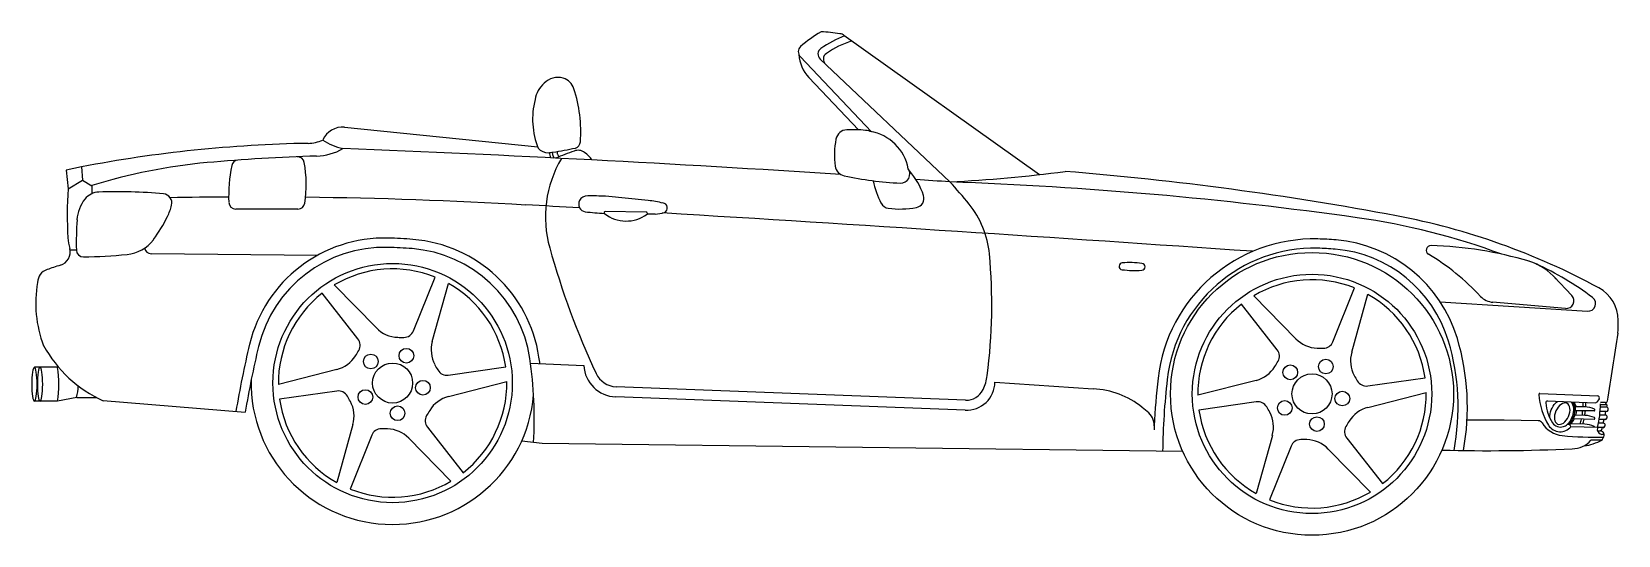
# Model space of a CAD drawing. Header units: millimetres. Extents: x -942 to 3200, y -28 to 1287.
import ezdxf

# ---------------------------------------------------------------- set-up
doc = ezdxf.new("R2010")
doc.units = ezdxf.units.MM
doc.layers.add('ceco.net 105 Honda S2000', color=7, linetype='Continuous')

msp = doc.modelspace()

# ---------------------------------------------------------------- linework, layer by layer
at = {"layer": 'ceco.net 105 Honda S2000'}
for p, q in [((1178.1, 1277.9), (1688.7, 914.1)), ((1064, 1222.3), (1250.3, 1025.4)), ((1116, 1215.7), (1454.8, 894.9)), ((1086.6, 1167.8), (1216.1, 1031)), ((-125.5, 1038), (378.7, 986.8)), ((416.7, 972.4), (417.4, 966.4)), ((417.9, 964.6), (421.3, 957.3)), ((429.2, 974.3), (429.7, 969.6)), ((430.2, 967.8), (433.7, 960.3)), ((-812.2, 934.2), (-851.9, 925.6)), ((-851.9, 925.6), (-846.8, 876.7)), ((-812.2, 934.2), (-809.5, 899.8)), ((-846.8, 876.7), (-809.5, 899.8)), ((-809.5, 899.8), (-785.4, 885.1)), ((-785.4, 885.1), (-785.1, 864.2)), ((667.3, 846.6), (555.5, 857.5)), ((-247.2, 824), (-409.7, 824)), ((662.2, 816.1), (554.9, 817.8)), ((685.4, 810.7), (664.2, 810.7)), ((-825.5, 716.7), (-842.1, 716.7)), ((-196.9, 702.6), (-629.8, 707.2)), ((-42.3, 513.4), (-152.3, 625.8)), ((54.6, 505.8), (110.9, 646.2)), ((103.6, 478.1), (145.9, 629.5)), ((3032.2, 646.9), (3078.4, 598)), ((-90.8, 484.9), (-184.3, 603.9)), ((2357.8, 485.1), (2247.8, 597.5)), ((2454.8, 477.4), (2511, 617.9)), ((2503.7, 449.7), (2546, 601.2)), ((2734.6, 581.9), (3119.2, 557)), ((3062.2, 564.3), (2871.2, 580.7)), ((2309.3, 456.6), (2215.8, 575.5)), ((360, 421), (499.2, 415.4)), ((-874.7, 410.5), (-935.1, 410.5)), ((-871.4, 409.8), (-874.7, 410.5)), ((-145.9, 404.7), (-298.2, 365.7)), ((145.4, 390.3), (295.2, 411.7)), ((145.9, 334.1), (298.2, 373.1)), ((2254.2, 376.4), (2101.9, 337.4)), ((2545.5, 361.9), (2695.3, 383.4)), ((-824.7, 331.9), (-874.7, 322)), ((-824.7, 331.9), (-773.6, 331.9)), ((-145.4, 348.5), (-295.2, 327.1)), ((1494.8, 298.4), (582.6, 333.4)), ((1495.9, 324.8), (583.6, 359.9)), ((1572.5, 371.8), (1829.1, 353.9)), ((2546, 305.7), (2698.3, 344.8)), ((-874.7, 322), (-935.1, 322)), ((-384.8, 292.9), (-755.2, 323)), ((1970, 295.3), (1956.8, 305.9)), ((2254.7, 320.2), (2104.9, 298.7)), ((-103.6, 260.7), (-145.9, 109.3)), ((90.8, 253.9), (184.3, 134.9)), ((1988, 257.6), (1988, 247)), ((-54.6, 233), (-110.9, 92.6)), ((42.3, 225.4), (152.3, 113)), ((390.5, 211.9), (337, 218)), ((2062.9, 190.2), (390.5, 211.9)), ((2296.6, 232.4), (2254.2, 81)), ((2490.9, 225.6), (2584.4, 106.6)), ((2345.5, 204.7), (2289.2, 64.2)), ((2442.4, 197.1), (2552.4, 84.7))]:
    msp.add_line(p, q, dxfattribs=at)
at = {"layer": 'ceco.net 105 Honda S2000', "color": 0}
for p, q in [((2994.5, 342), (3145.8, 336.1)), ((3015.2, 322.6), (3139.2, 317.8)), ((3136.3, 296.4), (3087.2, 297.2)), ((3112, 306.9), (3089.5, 307.6)), ((3149.5, 328.4), (3143.3, 319.8)), ((3168.4, 312.5), (3152.9, 312.5)), ((3161.4, 318.3), (3153, 318.3)), ((3166, 318.2), (3161.4, 318.2)), ((3165.3, 285.7), (3167.4, 294.9)), ((3166.2, 318.3), (3166.1, 318.3)), ((3170.1, 306.7), (3170.8, 309.5)), ((2902.1, 272.6), (2804.7, 272.6)), ((2990.7, 271), (2902.1, 272.6)), ((3112.4, 261.6), (3075.1, 263.2)), ((3145.7, 253.4), (3075.9, 255.3)), ((3136.3, 274.5), (3082, 275.5)), ((3112.5, 284.9), (3087.4, 285.8)), ((3160.5, 264.5), (3162.7, 274)), ((3157.1, 220.4), (3128.1, 220.4)), ((3145.3, 244.9), (3152.5, 244.9)), ((3162.6, 234.9), (3156.8, 234.9))]:
    msp.add_line(p, q, dxfattribs=at)
at = {"layer": 'ceco.net 105 Honda S2000'}
for centre, radius in [((2400.1, 341.1), 369.4), ((0, 369.4), 312.5), ((2400.1, 341.1), 312.5), ((36, 440.9), 19.2), ((-56.8, 425.7), 19.2), ((0, 369.4), 52.3), ((2343.3, 397.4), 19.2), ((2436.1, 412.5), 19.2), ((79.1, 357.2), 19.2), ((2400.1, 341.1), 52.3), ((-71.1, 332.8), 19.2), ((2479.2, 328.9), 19.2), ((12.9, 290.4), 19.2), ((2329, 304.4), 19.2), ((2413, 262.1), 19.2)]:
    msp.add_circle(centre, radius, dxfattribs=at)
for centre, radius, start, end in [((1289.6, 997.8), 336.4, 120.5913, 131.8762), ((1091, 795.4), 492.7, 81.0288, 86.8164), ((1077.1, 1234.8), 18.1, 131.876, 223.423), ((1128.5, 1228.9), 18.1, 124.874, 226.558), ((1289.6, 997.8), 299.8, 111.4932, 124.874), ((1289.6, 997.8), 280.9, 108.9479, 124.0204), ((1164.1, 1258.2), 24.2, 54.537, 81.0288), ((1156.9, 1234.2), 96.7, 183.825, 223.423), ((1142.5, 1215.6), 18.1, 124.02, 226.558), ((431.8, 1117.4), 50.5, 74.3849, 135.9932), ((435.1, 1128), 39.3, 15.1363, 74.8883), ((442.9, 1098.7), 71.7, 131.3795, 170.9144), ((138.6, 1026.8), 352.6, 355.5537, 18.4433), ((565.1, 1058.5), 199.7, 165.076, 202.2598), ((-129.8, 980.3), 57.9, 85.741, 155.3687), ((-161.4, -2450.9), 3447.1, 90.9882, 100.8824), ((-222.5, 1092.3), 96.7, 270.988, 294.524), ((-98.6, 1128), 149.3, 235.888, 257.993), ((473.3, 999.8), 16.8, 283.7973, 358.7209), ((1357.6, 965.8), 204.4, 168.411, 188.394), ((1186.9, 1000.8), 30.2, 92.631, 168.4106), ((1201, 694.9), 336.4, 84.2266, 92.631), ((1230, 981.5), 48.3, 65.1809, 84.2266), ((1226.8, 906.9), 121.5, 10.7096, 80.3169), ((-67.8, -3605.3), 4569.6, 91.6359, 95.2316), ((-248.5, 942.6), 18.1, 10.42, 92.2751), ((-202.4, 1107.4), 145, 271.636, 300.088), ((-2096.7, -49284), 50304.4, 86.2765, 87.759), ((405.9, 1004.4), 33.5, 219.9515, 270.3797), ((701.1, 803.4), 302.1, 149.579, 195.557), ((337.2, 1484.8), 518.5, 277.6385, 279.0069), ((385, 958.8), 27.2, 357.8331, 27.2864), ((423.3, 967.1), 5.92, 186.9407, 204.9097), ((315.7, 1701.4), 735.9, 278.0234, 282.686), ((756.3, 167.3), 856.1, 109.2769, 112.6987), ((435.6, 970.3), 5.92, 186.9407, 204.9097), ((484.2, 950.6), 27, 50.6704, 113.0763), ((454.7, 906), 80.4, 35.1521, 54.5296), ((-352.2, -498.7), 1450.1, 95.2316, 107.3801), ((3.1, 854.8), 431.2, 168.957, 181.756), ((-402.3, 933.9), 18.1, 94.2146, 168.9569), ((-541.3, 888.8), 315.8, 350.983, 10.42), ((1185.3, 940.4), 30.2, 188.394, 257.803), ((1326.1, 916), 24.2, 267.405, 33.815), ((1212.4, 802.2), 182.8, 18.25, 41.593), ((1271.1, 4561.8), 3671.5, 272.868, 277.579), ((1095.4, -7266.6), 8215.5, 79.3, 85.3929), ((57, 807.5), 906.5, 175.621, 183.705), ((1364.9, 1771.3), 880.3, 257.803, 267.405), ((1471.2, 940.3), 220.5, 191.096, 207.373), ((-2096.7, -49284), 50304.4, 85.9516, 86.0528), ((479.1, 2.5), 1322.3, 39.135, 42.449), ((1096.8, -9270.4), 10171.5, 81.9674, 87.9832), ((-727.4, 790), 96.7, 141.5442, 176.4462), ((-765.2, 820.1), 48.3, 92.2176, 141.5442), ((-717.7, -406.2), 1275.5, 84.6201, 92.2175), ((-600.4, 839.7), 24.2, 346.068, 84.6201), ((-717.7, 868.8), 145, 333.775, 346.068), ((-367.5, -11228.3), 12083.9, 90.28693, 91.0109), ((-409.7, 842.1), 18.1, 181.756, 270), ((-247.2, 842.1), 18.1, 270, 350.983), ((-367.5, -11228.3), 12083.9, 86.6078, 89.33488), ((-11182.5, -193686.7), 194863.4, 86.566385, 86.6078), ((508, 837.2), 22.3, 155.8139, 205.9118), ((508.2, 834.4), 23.8, 86.9695, 149.6755), ((519.4, -93), 951.2, 87.8257, 90.6005), ((519.4, -93), 951.2, 78.6936, 81.0506), ((704.5, 827.1), 12.8, 293.8399, 84.0701), ((1296.8, 850.1), 24.2, 207.373, 262.669), ((1363, 851.9), 24.2, 280.45, 18.25), ((1317.3, 684.5), 241.7, 5.264, 39.135), ((133.9, 736.5), 959.6, 176.446, 181.178), ((-941.4, 979), 394.4, 323.438, 333.775), ((504.9, 835.8), 19, 205.9118, 263.6744), ((615.9, 1837), 1026.3, 263.6744, 266.4869), ((555.3, 814.7), 3.11, 99.0883, 226.6011), ((609.8, 883.2), 90.6, 231.3512, 306.8833), ((662, 813), 3.11, 313.3989, 86.3196), ((684.2, 882.5), 71.8, 270.9535, 290.7978), ((-11182.5, -193686.7), 194863.4, 86.0489, 86.502603), ((1324.2, 1062.5), 238.4, 262.669, 280.45), ((2264.9, -993.4), 1812.6, 69.649, 81.9674), ((2284.2, -975), 1812.6, 61.503, 79.3), ((-702.8, 758.3), 145, 183.705, 194.831), ((-20.9, 385.7), 362.5, 88.5088, 166.4625), ((-41.9, -420.5), 1169, 85.3402, 88.5088), ((2406.3, 335.1), 410.9, 88.7212, 173.4724), ((2398.5, -14.9), 760.9, 85.1588, 88.7212), ((-878.1, 711.9), 36.3, 287.175, 14.831), ((-807.4, 717.2), 18.1, 181.178, 270.946), ((-831.4, 2168.9), 1470, 270.946, 275.393), ((-702.3, 801.6), 96.7, 275.393, 323.438), ((-629.6, 725.3), 18.1, 190.607, 269.395), ((-20.9, 385.7), 338.4, 88.5088, 166.4625), ((-41.9, -420.5), 1144.8, 85.3402, 88.5088), ((23.6, 383.3), 338.4, 8.505, 85.3402), ((23.6, 383.3), 362.5, 8.505, 85.3402), ((2455, 1291.7), 2122.7, 195.557, 204.997), ((116, 573.8), 1448.1, 352.671, 5.264), ((2406.3, 335.1), 386.7, 88.7212, 173.4724), ((2398.5, -14.9), 736.7, 85.1588, 88.7212), ((2432.1, 382.1), 338.4, 16.596, 85.1588), ((2432.1, 382.1), 362.5, 16.596, 85.1588), ((2710.4, 716.4), 12.1, 87.946, 238.938), ((2380.1, 168), 628.1, 42.941, 58.938), ((2686.9, -237.9), 966.7, 73.187, 88.5819), ((-890.4, 631.6), 36.3, 108.9861, 179.0934), ((-525.4, -429.2), 1158.1, 107.1751, 108.9861), ((0, 369.4), 298.2, 68.1643, 120.7103), ((1905.5, 674.4), 9.06, 94.081, 262.904), ((1936.9, 927.2), 263.7, 262.904, 274.081), ((1923.6, 420.4), 263.7, 82.9041, 94.081), ((1955.1, 673.1), 9.06, 274.081, 82.9041), ((2923.1, 543.8), 150.1, 40.487, 73.187), ((2652.4, -47.7), 800.6, 53.157, 65.408), ((-625.5, 577.5), 306.1, 169.7125, 201.1525), ((0, 369.4), 298.2, 8.1641, 60.7132), ((2400.1, 341.1), 298.2, 68.1643, 120.7103), ((0, 369.4), 298.2, 128.1625, 180.7117), ((2400.1, 341.1), 298.2, 8.1641, 60.7132), ((2875.3, 628.8), 48.3, 222.941, 266.072), ((3063.9, 584.2), 20, 265.102, 43.41), ((3120.5, 577), 20, 266.295, 53.157), ((3102.9, 533.1), 96.7, 0.078, 61.503), ((2400.1, 341.1), 298.2, 128.1625, 180.7117), ((16.1, 570.6), 81.7, 224.379, 268.202), ((29.4, 515.9), 27.2, 270.192, 338.162), ((43821.9, -5914.2), 41126.5, 171.02764, 171.27874), ((2629.6, 532.4), 570, 356.719, 0.078), ((-618.9, 626.5), 332.7, 208.6211, 245.8181), ((2013.2, -104), 2454.8, 166.4625, 170.6473), ((2013.2, -104), 2430.6, 166.4625, 170.6003), ((-112.2, 468.1), 27.2, 330.192, 38.162), ((27.9, 947.4), 458.7, 268.202, 270.192), ((182.3, 456.1), 81.7, 164.379, 208.202), ((2287.9, 439.7), 27.2, 330.192, 38.162), ((2416.2, 542.2), 81.7, 224.379, 268.202), ((2428, 919), 458.7, 268.202, 270.192), ((2429.5, 487.6), 27.2, 270.192, 338.162), ((2179, 306.6), 602.5, 349.1865, 16.596), ((2179, 306.6), 626.7, 349.57, 16.596), ((-166.2, 483.9), 81.7, 284.379, 328.202), ((-486.6, 682.6), 458.7, 328.202, 330.192), ((514.5, 634.2), 458.7, 208.202, 210.192), ((-684.8, 277.4), 1054.6, 356.5816, 8.505), ((-684.8, 277.4), 1078.8, 7.597, 8.505), ((585.9, 420.2), 86.9, 183.2283, 267.801), ((1913.5, 654.2), 458.7, 328.202, 330.192), ((2582.4, 427.7), 81.7, 164.379, 208.202), ((-1177.1, 366.2), 305.7, 351.6768, 8.3232), ((0, 369.4), 369.4, 178.8277, 355.168), ((141.5, 417.2), 27.2, 210.192, 278.162), ((0, 369.4), 298.2, 308.162, 0.7116), ((585.9, 420.2), 60.4, 204.997, 267.801), ((1432.4, 404.5), 120.8, 334.362, 352.671), ((3881.4, 166.3), 1895.6, 173.4724, 177.2378), ((3881.4, 166.3), 1871.4, 173.4724, 179.247), ((2233.9, 455.6), 81.7, 284.379, 328.202), ((2914.6, 605.9), 458.7, 208.202, 210.192), ((2541.6, 388.9), 27.2, 210.192, 278.162), ((-959.4, 366.2), 138.9, 345.6975, 358.1811), ((-141.6, 321.6), 27.2, 30.192, 98.1624), ((-514.5, 104.6), 458.7, 28.202, 30.192), ((166.2, 254.9), 81.7, 104.3795, 148.2018), ((1497.7, 373.1), 74.8, 267.801, 358.9726), ((1497.7, 373.1), 48.3, 267.801, 334.362), ((1820.3, 136.6), 217.5, 51.132, 87.6766), ((2400.1, 341.1), 298.2, 308.162, 0.7116), ((0, 369.4), 298.2, 188.1616, 240.7098), ((-182.3, 282.7), 81.7, 344.379, 28.202), ((486.6, 56.2), 458.7, 148.2018, 150.1916), ((1939.7, 257.6), 48.3, 0, 51.132), ((2400.1, 341.1), 298.2, 188.1616, 240.7098), ((2258.5, 293.2), 27.2, 30.192, 98.1624), ((1885.6, 76.3), 458.7, 28.202, 30.192), ((2217.8, 254.4), 81.7, 344.379, 28.202), ((2566.3, 226.6), 81.7, 104.3795, 148.2018), ((-29.4, 222.9), 27.2, 90.1916, 158.1624), ((-27.9, -208.6), 458.7, 88.2018, 90.1916), ((-16.1, 168.2), 81.7, 44.379, 88.2018), ((112.2, 270.7), 27.2, 150.192, 218.162), ((2512.3, 242.4), 27.2, 150.192, 218.162), ((2886.7, 27.9), 458.7, 148.2018, 150.1916), ((2370.7, 194.6), 27.2, 90.1916, 158.1624), ((2372.2, -236.9), 458.7, 88.2018, 90.1916), ((2384, 139.9), 81.7, 44.379, 88.2018), ((0, 369.4), 298.2, 248.1608, 300.7123), ((2400.1, 341.1), 298.2, 248.1608, 300.7123)]:
    msp.add_arc(centre, radius, start, end, dxfattribs=at)
at = {"layer": 'ceco.net 105 Honda S2000', "color": 0}
for centre, radius, start, end in [((2994.4, 339.6), 2.44, 87.7679, 184.8571), ((3179.7, 355.4), 188.5, 184.8571, 210.772), ((3145.6, 331.3), 4.88, 324.033, 87.7679), ((3015, 317.8), 4.88, 87.7679, 184.7015), ((3120.8, 326.5), 111, 184.7015, 213.2532), ((3089.5, 305.2), 2.44, 90, 185.8068), ((2856.6, 324.6), 251.8, 351.0001, 353.6798), ((2856.6, 324.6), 251.8, 355.9989, 358.7277), ((3110.5, 242), 64.9, 65.542, 88.66), ((2863.3, 323.5), 251.8, 351.1965, 353.9079), ((2863.3, 323.5), 251.8, 356.1936, 358.9178), ((3136.3, 298.9), 2.44, 270, 65.542), ((3139.3, 322.7), 4.88, 267.7679, 324.033), ((2880.7, 315.9), 272.2, 346.7702, 359.766), ((3024.2, -12901.2), 13196.9, 89.37481, 89.44466), ((3243.8, -12019.3), 12326.3, 90.34899, 90.42285), ((3161.6, 313.1), 6.84, 355.1403, 49.1903), ((3166.2, 323.1), 4.88, 270, 0), ((3168.3, 299.8), 4.88, 269.3748, 348.4424), ((3168.4, 310), 2.44, 347.1747, 89.8141), ((3168.7, 301.8), 4.88, 348.5317, 90.349), ((1860, 567.3), 1340.3, 348.4424, 348.5317), ((2990.5, 258.8), 12.2, 31.1617, 89.0057), ((3060.2, 301), 69.2, 211.1617, 264.3125), ((3048.2, 278.1), 35.9, 212.242, 320.5522), ((3048.8, 279.3), 24.9, 213.2532, 288.2848), ((3046.8, 285.3), 31.3, 288.2848, 308.4328), ((3068.9, 254.1), 7.15, 9.0416, 111.3356), ((3075, 260.7), 2.44, 87.5428, 139.3503), ((3088.5, 282.5), 3.49, 108.3639, 168.3309), ((2856.6, 324.6), 251.8, 345.6287, 348.669), ((2863.3, 323.5), 251.8, 345.8167, 348.8936), ((3109.8, 196.8), 64.9, 65.542, 87.6968), ((3110.5, 220.1), 64.9, 65.542, 88.2071), ((3136.3, 276.9), 2.44, 270, 65.542), ((3135.7, 253.6), 2.44, 0, 65.542), ((3165.1, 247.5), 20.3, 162.6038, 179.8441), ((3021.3, -12943.3), 13196.9, 89.39746, 89.46046), ((3240.8, -12061.5), 12326.3, 90.37334, 90.43127), ((3072.2, -11629.3), 11903.6, 89.55268, 89.62693), ((3276.6, -10877.6), 11163.9, 90.56991, 90.64325), ((3149.9, 252), 7.56, 289.9758, 6.3988), ((3160.1, 257.7), 4.88, 269.3748, 348.4424), ((3160.1, 257.7), 4.88, 269.3975, 348.4423), ((3160.5, 259.6), 4.88, 348.5277, 90.3733), ((1851.8, 525.2), 1340.3, 348.4423, 348.5277), ((3165.2, 278.8), 4.88, 269.3748, 348.4424), ((3165.2, 278.8), 4.88, 269.5527, 348.4424), ((3165.6, 280.8), 4.88, 348.5314, 90.5699), ((1856.9, 546.4), 1340.3, 348.4424, 348.5314), ((3144.2, 1242.6), 1014.6, 264.8629, 270.9565), ((3081.5, 257.3), 59.4, 267.9266, 321.5968), ((3086.9, 357.2), 153.8, 278.6874, 297.1349), ((3158.7, 248.7), 13.9, 184.9594, 262.2429), ((3152.2, 235.3), 9.53, 47.4395, 88.2822), ((3113.5, 247.8), 51.5, 327.8075, 342.2146), ((3151.8, 233.9), 10.9, 350.4062, 51.3052), ((2860.6, 4801.8), 4609.1, 268.4898, 272.7213)]:
    msp.add_arc(centre, radius, start, end, dxfattribs=at)
at = {"layer": 'ceco.net 105 Honda S2000', "extrusion": (0, 0, -1)}
for centre in [(-935.1, 366.2), (-920.4, 366.2)]:
    msp.add_ellipse(centre, major_axis=(0, 44.3), ratio=0.157918, dxfattribs=at)
at = {"layer": 'ceco.net 105 Honda S2000', "color": 0, "extrusion": (0, 0, -1)}
msp.add_ellipse((3053.3, 289.4), major_axis=(-12.2, -27.1), ratio=0.603205, dxfattribs=at)
at = {"layer": 'ceco.net 105 Honda S2000', "color": 0}
for points, knots in [([(3020.7, 278.5), (3020.5, 292.2), (3026.4, 306.8), (3037.3, 318.7), (3038.9, 320.2), (3040.6, 321.6)], [7.198121, 7.198121, 7.198121, 7.198121, 8.353621, 8.353621, 8.537094, 8.537094, 8.537094, 8.537094]), ([(3076.3, 320.1), (3076.7, 319.6), (3077.1, 319.1), (3081.4, 312.4), (3082.7, 305.1), (3081.9, 284.7), (3076, 270.9), (3066.3, 260.8)], [3.462041, 3.462041, 3.462041, 3.462041, 3.515282, 3.515282, 4.120768, 4.120768, 5.231662, 5.231662, 5.231662, 5.231662]), ([(3079.8, 320.1), (3080.2, 319.6), (3080.6, 319.1), (3084.9, 312.4), (3086.2, 305.1), (3085.4, 284.7), (3079.5, 270.9), (3070.3, 261.1)], [3.462041, 3.462041, 3.462041, 3.462041, 3.515282, 3.515282, 4.120768, 4.120768, 5.231662, 5.231662, 5.231662, 5.231662]), ([(3083.7, 319.6), (3084.1, 319.1), (3084.5, 318.6), (3086.9, 314.8), (3088.3, 311.2), (3089.1, 307.5)], [3.4620407, 3.4620407, 3.4620407, 3.4620407, 3.5152824, 3.5152824, 3.8353213, 3.8353213, 3.8353213, 3.8353213]), ([(3087.1, 304.9), (3087.3, 302.8), (3087.3, 300.7), (3087.3, 298.2), (3087.2, 297.7), (3087.2, 297.2)], [3.9452133, 3.9452133, 3.9452133, 3.9452133, 4.1207677, 4.1207677, 4.1621575, 4.1621575, 4.1621575, 4.1621575])]:
    msp.add_open_spline(points, degree=3, knots=knots, dxfattribs=at)
for points in [[(3089.8, 297.1), (3089.7, 293.4), (3089.1, 289.6), (3088.1, 285.8)], [(3073.2, 262.3), (3072.7, 261.8), (3072.2, 261.2), (3071.7, 260.7)], [(3084.3, 275.5), (3082.2, 271), (3079.5, 266.8), (3076.5, 263.1)], [(3085.1, 283.2), (3084.2, 280.6), (3083.2, 278), (3082, 275.5)]]:
    msp.add_open_spline(points, degree=3, dxfattribs=at)

doc.saveas('drawing.dxf')
